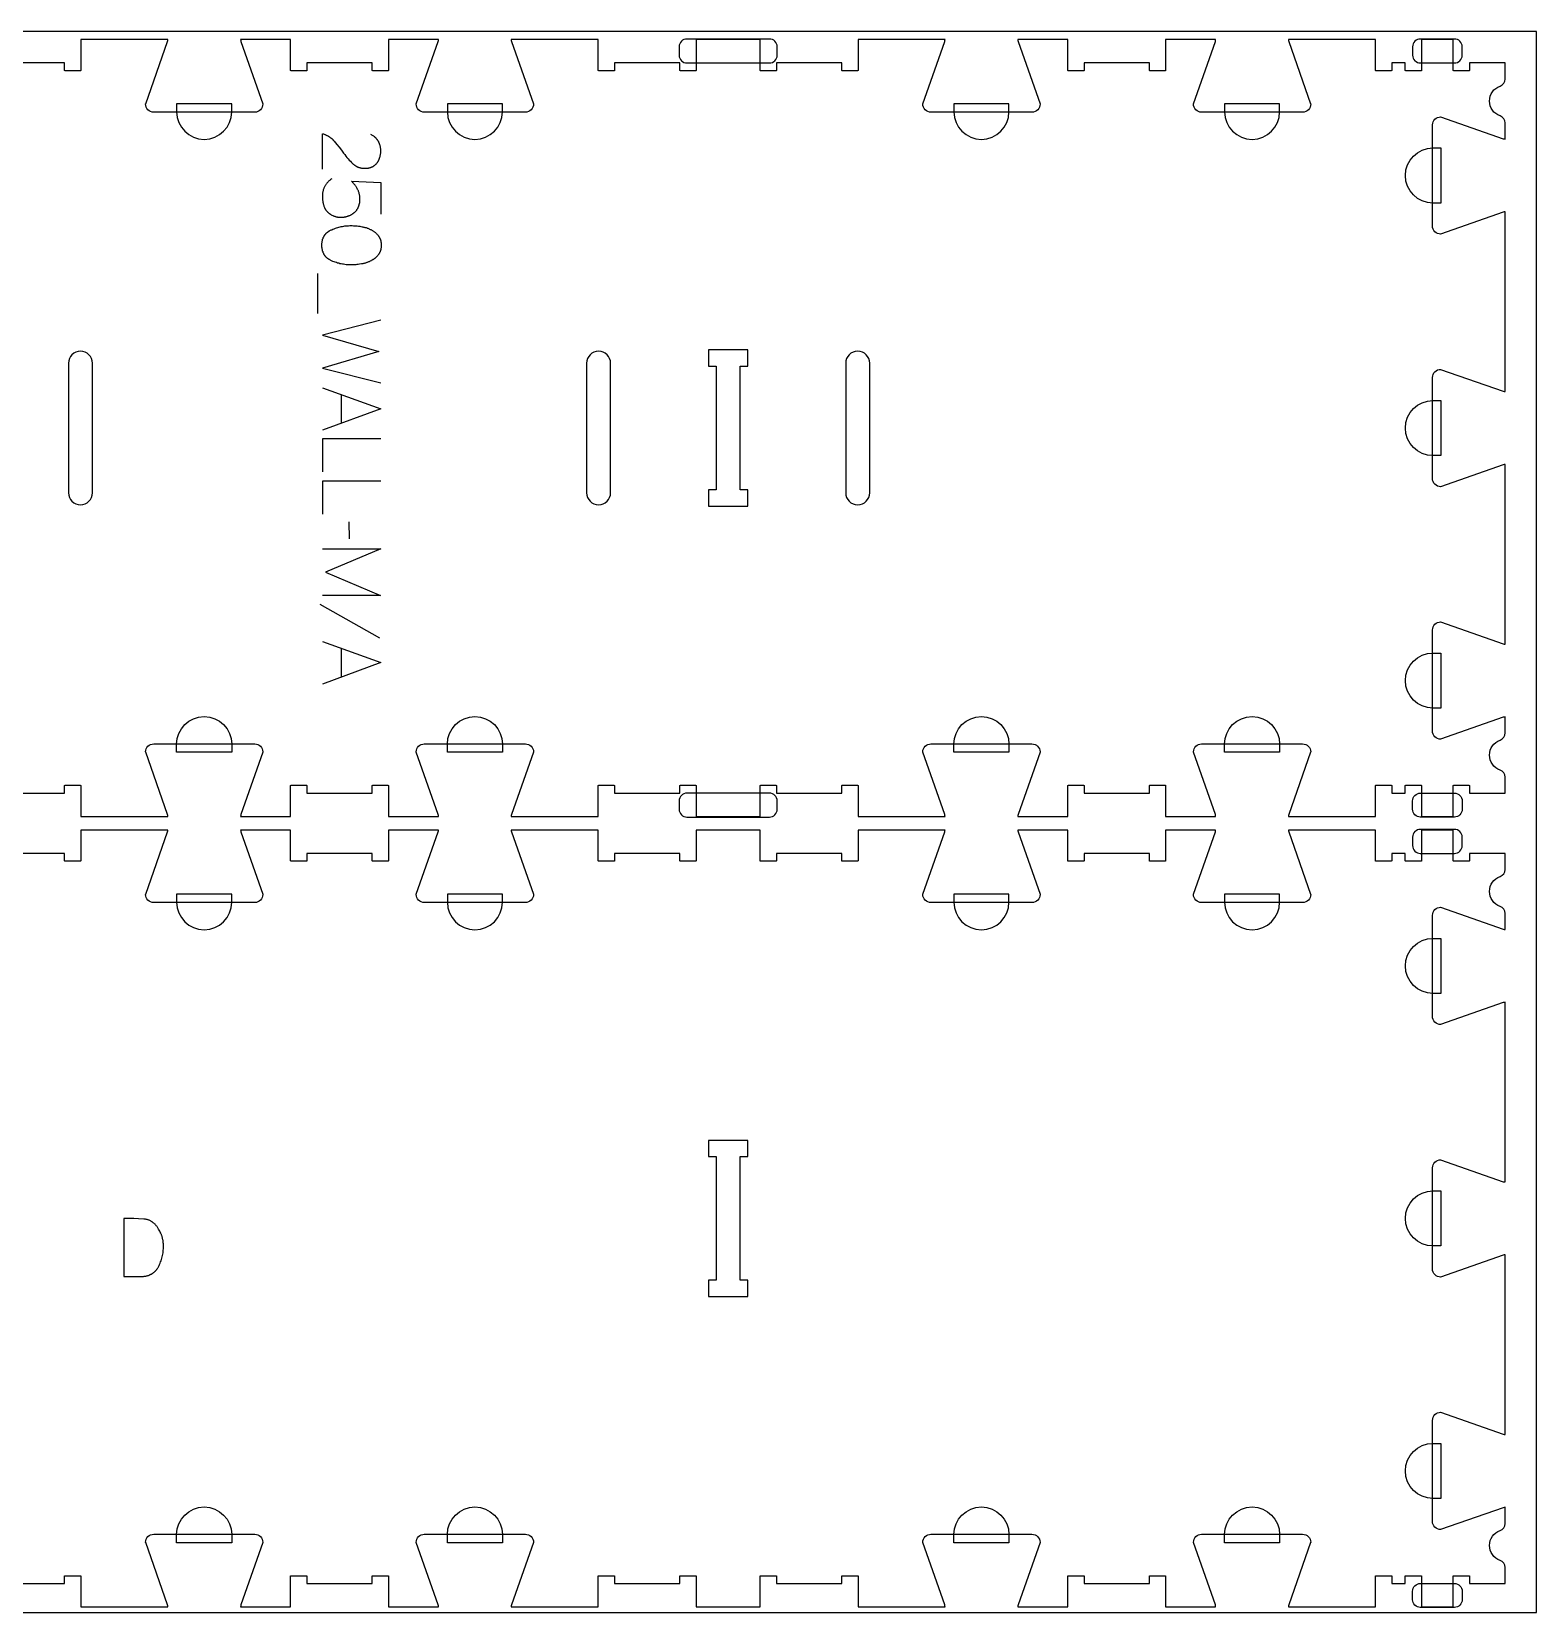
# Model space of a CAD drawing. Header units: millimetres. Extents: x -1220 to 1220, y -1270 to 3560.
# Drawn here: x 58 to 1220, y 50 to 1270 of the extents above; entities that cross this region are included whole.
import ezdxf

# ---------------------------------------------------------------- set-up
doc = ezdxf.new("R2010")
doc.units = ezdxf.units.MM
for name, color, linetype, true_color in [('0_SHEET_SPRUCEPLY_2440X122', 1, 'Continuous', 0xff0000), ('1_ANYTOOL_1MMDEEP_LABELS_S', 2, 'Continuous', 0xffff00), ('3_ANYTOOL_CUTTHROUGH_INSID', 4, 'Continuous', 0x00ffff), ('4_ANYTOOL_CUTTHROUGH_OUTSI', 5, 'Continuous', 0x0000ff), ('5_ANYTOOL_HALF_MILL_9MM_IN', 3, 'Continuous', 0x00ff00)]:
    doc.layers.add(name, color=color, linetype=linetype, true_color=true_color)

msp = doc.modelspace()

# ---------------------------------------------------------------- linework, layer by layer
at = {"layer": '0_SHEET_SPRUCEPLY_2440X122'}
msp.add_lwpolyline([(-1220, 1270), (-1220, 50), (1220, 50), (1220, 1270)], close=True, dxfattribs=at)
at = {"layer": '1_ANYTOOL_1MMDEEP_LABELS_S'}
for points in [[(282.9, 1163.8), (283, 1191.2), (283.6, 1191), (284.3, 1190.8), (284.6, 1190.6), (285, 1190.5), (285.3, 1190.4), (285.6, 1190.2), (285.9, 1190.1), (286.2, 1189.9), (286.5, 1189.8), (286.9, 1189.6), (287.2, 1189.4), (287.4, 1189.3), (287.7, 1189.1), (288, 1188.9), (288.3, 1188.7), (288.6, 1188.5), (288.9, 1188.3), (289.1, 1188.1), (289.4, 1187.9), (289.7, 1187.7), (290, 1187.4), (290.2, 1187.2), (290.5, 1187), (290.7, 1186.7), (291, 1186.5), (291.2, 1186.2), (291.5, 1186), (291.7, 1185.7), (291.9, 1185.5), (294, 1183), (295.8, 1180.7), (297.5, 1178.5), (299.2, 1176.2), (300.1, 1175.1), (300.9, 1173.9), (301.8, 1172.9), (302.7, 1171.8), (303.6, 1170.8), (304.5, 1169.9), (305.4, 1168.9), (306.3, 1168), (306.5, 1167.8), (306.8, 1167.6), (307, 1167.4), (307.3, 1167.2), (307.5, 1167), (307.8, 1166.8), (308, 1166.7), (308.3, 1166.5), (308.5, 1166.3), (308.8, 1166.2), (309.1, 1166), (309.3, 1165.9), (309.6, 1165.7), (309.9, 1165.6), (310.2, 1165.5), (310.5, 1165.4), (310.8, 1165.3), (311, 1165.2), (311.3, 1165.1), (311.6, 1165), (311.9, 1164.9), (312.2, 1164.8), (312.6, 1164.8), (312.9, 1164.7), (313.2, 1164.7), (313.5, 1164.6), (313.8, 1164.6), (314.2, 1164.5), (314.5, 1164.5), (314.8, 1164.5), (315.2, 1164.5), (315.5, 1164.5), (315.9, 1164.5), (316.2, 1164.5), (316.6, 1164.5), (317, 1164.6), (317.3, 1164.6), (317.7, 1164.6), (318, 1164.7), (318.3, 1164.7), (318.7, 1164.8), (319, 1164.9), (319.3, 1164.9), (319.6, 1165), (319.9, 1165.1), (320.2, 1165.2), (320.5, 1165.3), (320.8, 1165.4), (321.1, 1165.6), (321.4, 1165.7), (321.7, 1165.8), (321.9, 1166), (322.2, 1166.1), (322.4, 1166.3), (322.7, 1166.5), (322.9, 1166.6), (323.2, 1166.8), (323.4, 1167), (323.6, 1167.2), (323.9, 1167.4), (324.1, 1167.6), (324.3, 1167.8), (324.5, 1168.1), (324.7, 1168.3), (324.9, 1168.5), (325.1, 1168.8), (325.3, 1169), (325.4, 1169.3), (325.6, 1169.5), (325.8, 1169.8), (325.9, 1170), (326.1, 1170.3), (326.2, 1170.6), (326.3, 1170.9), (326.5, 1171.1), (326.6, 1171.4), (326.7, 1171.7), (326.8, 1172), (326.9, 1172.3), (327, 1172.6), (327.1, 1172.9), (327.2, 1173.2), (327.3, 1173.5), (327.4, 1173.8), (327.5, 1174.1), (327.5, 1174.4), (327.6, 1174.8), (327.6, 1175.1), (327.7, 1175.4), (327.7, 1175.8), (327.8, 1176.1), (327.8, 1176.5), (327.8, 1176.8), (327.8, 1177.1), (327.8, 1177.9), (327.8, 1178.4), (327.8, 1179), (327.8, 1179.5), (327.7, 1180), (327.7, 1180.5), (327.6, 1181), (327.5, 1181.5), (327.4, 1182), (327.2, 1182.5), (327.2, 1182.7), (327.1, 1182.9), (327, 1183.1), (326.9, 1183.4), (326.8, 1183.6), (326.8, 1183.8), (326.7, 1184), (326.6, 1184.2), (326.5, 1184.5), (326.4, 1184.7), (326.3, 1184.9), (326.2, 1185.1), (326, 1185.3), (325.9, 1185.5), (325.8, 1185.7), (325.7, 1185.9), (325.5, 1186.1), (325.4, 1186.3), (325.3, 1186.4), (325.1, 1186.6), (325, 1186.8), (324.8, 1187), (324.7, 1187.2), (324.5, 1187.3), (324.4, 1187.5), (324.2, 1187.7), (324.1, 1187.9), (323.9, 1188), (323.7, 1188.2), (323.5, 1188.4), (323.4, 1188.5), (323.2, 1188.7), (322.8, 1189), (322.4, 1189.3), (322, 1189.6), (321.6, 1189.8), (321.1, 1190.1), (320.7, 1190.3), (320.2, 1190.6)], [(290, 1156.4), (289.5, 1156.1), (289.1, 1155.8), (288.7, 1155.4), (288.3, 1155.1), (287.9, 1154.8), (287.5, 1154.4), (287.2, 1154.1), (286.9, 1153.7), (286.5, 1153.3), (286.2, 1153), (285.9, 1152.6), (285.6, 1152.2), (285.4, 1151.8), (285.1, 1151.4), (284.9, 1151), (284.6, 1150.6), (284.4, 1150.1), (284.2, 1149.7), (284, 1149.3), (283.8, 1148.8), (283.7, 1148.4), (283.5, 1147.9), (283.4, 1147.5), (283.3, 1147), (283.2, 1146.5), (283.1, 1146), (283, 1145.5), (282.9, 1145), (282.9, 1144.5), (282.9, 1144), (282.8, 1143.5), (282.8, 1143), (282.8, 1142.3), (282.9, 1141.7), (282.9, 1141.1), (282.9, 1140.5), (283, 1139.9), (283.1, 1139.4), (283.1, 1138.8), (283.2, 1138.3), (283.3, 1137.7), (283.4, 1137.2), (283.6, 1136.7), (283.7, 1136.2), (283.9, 1135.7), (284, 1135.2), (284.2, 1134.7), (284.4, 1134.2), (284.5, 1134), (284.6, 1133.7), (284.7, 1133.5), (284.8, 1133.3), (285, 1133.1), (285.1, 1132.8), (285.2, 1132.6), (285.4, 1132.4), (285.5, 1132.2), (285.7, 1132), (285.9, 1131.8), (286, 1131.6), (286.2, 1131.4), (286.4, 1131.2), (286.6, 1131), (286.8, 1130.8), (287, 1130.6), (287.2, 1130.4), (287.4, 1130.2), (287.6, 1130.1), (287.9, 1129.9), (288.1, 1129.7), (288.4, 1129.5), (288.6, 1129.4), (288.9, 1129.2), (289.1, 1129), (289.4, 1128.9), (289.7, 1128.7), (290.2, 1128.4), (290.8, 1128.1), (291.2, 1127.9), (291.5, 1127.8), (291.9, 1127.6), (292.3, 1127.5), (292.6, 1127.4), (293, 1127.2), (293.4, 1127.1), (293.7, 1127), (294.1, 1127), (294.5, 1126.9), (294.8, 1126.8), (295.2, 1126.8), (295.5, 1126.7), (295.9, 1126.7), (296.2, 1126.7), (296.6, 1126.7), (297, 1126.7), (297.4, 1126.7), (297.8, 1126.7), (298.2, 1126.8), (298.6, 1126.8), (298.9, 1126.8), (299.3, 1126.9), (299.7, 1126.9), (300, 1127), (300.4, 1127), (300.8, 1127.1), (301.1, 1127.2), (301.5, 1127.3), (301.8, 1127.4), (302.2, 1127.5), (302.5, 1127.6), (302.8, 1127.7), (303.2, 1127.8), (303.5, 1128), (303.8, 1128.1), (304.1, 1128.2), (304.5, 1128.4), (304.8, 1128.6), (305.1, 1128.7), (305.4, 1128.9), (305.7, 1129.1), (306, 1129.3), (306.3, 1129.5), (306.6, 1129.7), (306.8, 1129.9), (307.1, 1130.1), (307.4, 1130.3), (307.7, 1130.5), (307.9, 1130.8), (308.2, 1131), (308.4, 1131.2), (308.7, 1131.5), (308.9, 1131.8), (309.1, 1132), (309.3, 1132.3), (309.5, 1132.6), (309.7, 1132.9), (309.9, 1133.1), (310.1, 1133.4), (310.2, 1133.7), (310.4, 1134.1), (310.5, 1134.4), (310.7, 1134.7), (310.8, 1135), (310.9, 1135.4), (311, 1135.7), (311.2, 1136), (311.2, 1136.4), (311.3, 1136.8), (311.4, 1137.1), (311.5, 1137.5), (311.6, 1137.9), (311.6, 1138.3), (311.7, 1138.7), (311.7, 1139.1), (311.7, 1139.5), (311.7, 1139.9), (311.8, 1140.3), (311.8, 1140.7), (311.8, 1141.2), (311.7, 1141.8), (311.7, 1142.3), (311.7, 1142.8), (311.6, 1143.3), (311.5, 1143.8), (311.4, 1144.2), (311.3, 1144.7), (311.2, 1145.2), (311.1, 1145.6), (310.9, 1146.1), (310.8, 1146.5), (310.6, 1147), (310.4, 1147.4), (310.2, 1147.8), (310, 1148.2), (309.6, 1149), (309.4, 1149.5), (309.1, 1149.9), (308.8, 1150.3), (308.6, 1150.7), (308.3, 1151.1), (308, 1151.5), (307.7, 1151.9), (307.4, 1152.3), (307.1, 1152.6), (306.7, 1153), (306.4, 1153.4), (306, 1153.8), (305.3, 1154.6), (327.8, 1153.5), (327.8, 1129.2)], [(279, 1083.4), (279, 1052.4)], [(327.8, 1047.2), (282.8, 1035.7), (326.5, 1023), (282.8, 1010.3), (327.8, 999)], [(282.8, 995.2), (327.8, 978.8), (282.8, 962.3)], [(297.2, 990), (297.2, 967.6)], [(327.8, 955.8), (282.8, 955.8), (282.8, 930.2)], [(327.8, 923.1), (282.8, 923.1), (282.8, 897.5)], [(303.7, 878.5), (303.5, 891.7)], [(282.8, 870.8), (327.8, 870.8), (285.3, 852.8), (327.6, 834.8), (282.8, 834.8)], [(327.1, 802), (281, 827.8)], [(282.8, 799.4), (327.8, 783.1), (282.8, 766.5)], [(297.2, 794.2), (297.2, 771.8)]]:
    msp.add_lwpolyline(points, dxfattribs=at)
for points in [[(328.2, 1105.2), (328.2, 1104.6), (328.2, 1104.1), (328.2, 1103.8), (328.1, 1103.5), (328.1, 1103.3), (328.1, 1103), (328, 1102.7), (328, 1102.5), (327.9, 1102.2), (327.9, 1102), (327.8, 1101.8), (327.8, 1101.5), (327.7, 1101.3), (327.6, 1101), (327.6, 1100.8), (327.5, 1100.6), (327.4, 1100.4), (327.3, 1100.1), (327.2, 1099.9), (327.1, 1099.7), (327, 1099.5), (326.9, 1099.3), (326.8, 1099.1), (326.7, 1098.9), (326.6, 1098.7), (326.5, 1098.5), (326.3, 1098.3), (326.2, 1098.1), (326.1, 1097.9), (325.9, 1097.7), (325.6, 1097.3), (325.3, 1097), (325, 1096.6), (324.7, 1096.3), (324.4, 1096), (324, 1095.7), (323.7, 1095.3), (323.3, 1095), (323, 1094.8), (322.6, 1094.5), (322.2, 1094.2), (321.8, 1094), (321.4, 1093.7), (321, 1093.5), (320.6, 1093.2), (320.1, 1093), (319.2, 1092.6), (318.8, 1092.4), (318.3, 1092.2), (317.9, 1092), (317.4, 1091.9), (317, 1091.7), (316.5, 1091.5), (316, 1091.4), (315.5, 1091.3), (315, 1091.1), (314.6, 1091), (314.1, 1090.9), (313.6, 1090.8), (313, 1090.7), (311.5, 1090.5), (310.5, 1090.3), (309.5, 1090.2), (308.5, 1090.1), (307.6, 1090), (306.6, 1090), (305.7, 1089.9), (304.8, 1089.9), (303.8, 1089.9), (302.9, 1090), (302, 1090), (301.1, 1090.1), (300.1, 1090.2), (299.2, 1090.4), (298.3, 1090.5), (297.3, 1090.7), (296.4, 1090.9), (295.5, 1091.2), (294.6, 1091.4), (293.6, 1091.7), (292.7, 1092), (291.8, 1092.4), (290.8, 1092.7), (289.9, 1093.1), (289.4, 1093.3), (289, 1093.6), (288.6, 1093.8), (288.4, 1093.9), (288.2, 1094), (288, 1094.1), (287.8, 1094.3), (287.6, 1094.4), (287.4, 1094.5), (287.2, 1094.7), (287, 1094.8), (286.8, 1094.9), (286.6, 1095.1), (286.5, 1095.2), (286.3, 1095.4), (286.1, 1095.5), (286, 1095.7), (285.8, 1095.8), (285.7, 1096), (285.5, 1096.1), (285.4, 1096.3), (285.2, 1096.5), (285.1, 1096.6), (284.9, 1096.8), (284.8, 1097), (284.7, 1097.2), (284.6, 1097.3), (284.4, 1097.5), (284.3, 1097.7), (284.2, 1097.9), (284.1, 1098.1), (284, 1098.3), (283.9, 1098.5), (283.8, 1098.7), (283.7, 1098.9), (283.6, 1099.1), (283.5, 1099.3), (283.4, 1099.5), (283.3, 1099.7), (283.3, 1100), (283.2, 1100.2), (283.1, 1100.4), (283, 1100.6), (283, 1100.8), (282.9, 1101.1), (282.8, 1101.6), (282.7, 1102), (282.6, 1102.5), (282.6, 1103), (282.5, 1103.5), (282.5, 1104.1), (282.5, 1104.6), (282.5, 1105.2), (282.5, 1105.7), (282.5, 1106.2), (282.5, 1106.8), (282.6, 1107.3), (282.6, 1107.8), (282.7, 1108.3), (282.8, 1108.7), (282.9, 1109), (282.9, 1109.2), (283, 1109.4), (283, 1109.7), (283.1, 1109.9), (283.2, 1110.1), (283.3, 1110.3), (283.3, 1110.5), (283.4, 1110.8), (283.5, 1111), (283.6, 1111.2), (283.7, 1111.4), (283.8, 1111.6), (283.9, 1111.8), (284, 1112), (284.1, 1112.2), (284.2, 1112.4), (284.3, 1112.6), (284.5, 1112.7), (284.6, 1112.9), (284.7, 1113.1), (284.8, 1113.3), (285, 1113.5), (285.1, 1113.6), (285.2, 1113.8), (285.4, 1114), (285.5, 1114.1), (285.7, 1114.3), (285.8, 1114.4), (286, 1114.6), (286.2, 1114.7), (286.3, 1114.9), (286.5, 1115), (286.7, 1115.2), (286.9, 1115.3), (287, 1115.5), (287.2, 1115.6), (287.4, 1115.7), (287.6, 1115.9), (287.8, 1116), (288, 1116.1), (288.2, 1116.2), (288.4, 1116.4), (288.6, 1116.5), (289.1, 1116.7), (289.5, 1116.9), (290, 1117.1), (290.9, 1117.5), (291.9, 1117.9), (292.8, 1118.2), (293.7, 1118.5), (294.7, 1118.8), (295.6, 1119), (296.5, 1119.3), (297.4, 1119.5), (298.4, 1119.7), (299.3, 1119.8), (300.2, 1120), (301.1, 1120.1), (302.1, 1120.2), (303, 1120.2), (303.9, 1120.3), (304.8, 1120.3), (305.7, 1120.3), (306.7, 1120.2), (307.6, 1120.2), (308.6, 1120.1), (309.6, 1120), (310.6, 1119.9), (311.6, 1119.8), (312.6, 1119.6), (313.6, 1119.4), (314.1, 1119.3), (314.6, 1119.2), (315.1, 1119.1), (315.6, 1118.9), (316.1, 1118.8), (316.6, 1118.7), (317, 1118.5), (317.5, 1118.3), (318, 1118.2), (318.4, 1118), (318.9, 1117.8), (319.3, 1117.6), (319.8, 1117.4), (320.2, 1117.2), (320.6, 1117), (321, 1116.7), (321.4, 1116.5), (321.8, 1116.2), (322.2, 1116), (322.6, 1115.7), (323, 1115.4), (323.4, 1115.2), (323.7, 1114.9), (324, 1114.6), (324.4, 1114.2), (324.7, 1113.9), (325, 1113.6), (325.3, 1113.3), (325.6, 1112.9), (325.9, 1112.6), (326.1, 1112.4), (326.2, 1112.2), (326.3, 1112), (326.5, 1111.8), (326.6, 1111.6), (326.7, 1111.4), (326.8, 1111.2), (326.9, 1111), (327, 1110.8), (327.1, 1110.6), (327.2, 1110.3), (327.3, 1110.1), (327.4, 1109.9), (327.5, 1109.7), (327.6, 1109.5), (327.6, 1109.2), (327.7, 1109), (327.8, 1108.8), (327.8, 1108.5), (327.9, 1108.3), (327.9, 1108), (328, 1107.8), (328, 1107.5), (328.1, 1107.3), (328.1, 1107), (328.1, 1106.8), (328.2, 1106.5), (328.2, 1106.2), (328.2, 1105.7)], [(129.6, 354.1), (129.6, 309.1), (142.3, 309.2), (143, 309.2), (143.6, 309.2), (144.2, 309.3), (144.7, 309.3), (145.3, 309.4), (145.9, 309.5), (146.4, 309.6), (146.9, 309.7), (147.5, 309.8), (148, 310), (148.5, 310.1), (149, 310.3), (149.4, 310.5), (149.7, 310.6), (149.9, 310.7), (150.1, 310.8), (150.4, 310.9), (150.6, 311), (150.8, 311.1), (151, 311.3), (151.2, 311.4), (151.4, 311.5), (151.6, 311.6), (151.8, 311.8), (152, 311.9), (152.2, 312.1), (152.4, 312.2), (152.6, 312.3), (152.8, 312.5), (153, 312.7), (153.2, 312.8), (153.4, 313), (153.5, 313.1), (153.7, 313.3), (153.9, 313.5), (154.1, 313.7), (154.2, 313.8), (154.4, 314), (154.5, 314.2), (154.7, 314.4), (154.9, 314.6), (155, 314.8), (155.2, 315), (155.3, 315.2), (155.4, 315.4), (155.7, 315.8), (156, 316.3), (156.2, 316.7), (156.7, 317.7), (157.1, 318.6), (157.6, 319.5), (157.9, 320.5), (158.3, 321.4), (158.6, 322.4), (158.9, 323.4), (159.2, 324.4), (159.4, 325.4), (159.6, 326.4), (159.8, 327.4), (159.9, 328.4), (160, 329.5), (160.1, 330.5), (160.1, 331.5), (160.2, 332.6), (160.1, 333.5), (160.1, 334.4), (160, 335.3), (159.9, 336.1), (159.8, 337), (159.7, 337.4), (159.6, 337.8), (159.5, 338.3), (159.4, 338.7), (159.3, 339.1), (159.2, 339.5), (159.1, 339.9), (159, 340.3), (158.8, 340.7), (158.7, 341.1), (158.5, 341.6), (158.4, 342), (158.2, 342.4), (158.1, 342.8), (157.7, 343.5), (157.3, 344.3), (156.9, 345.1), (156.4, 345.8), (156.1, 346.3), (155.8, 346.7), (155.5, 347.2), (155.2, 347.6), (154.9, 348), (154.6, 348.4), (154.3, 348.8), (153.9, 349.1), (153.6, 349.5), (153.3, 349.8), (152.9, 350.1), (152.6, 350.4), (152.2, 350.7), (151.9, 351), (151.5, 351.3), (151.1, 351.5), (150.8, 351.8), (150.4, 352), (150, 352.2), (149.6, 352.4), (149.2, 352.6), (148.8, 352.7), (148.4, 352.9), (148, 353), (147.6, 353.1), (147.2, 353.3), (146.7, 353.3), (146.3, 353.4), (145.9, 353.5), (145.4, 353.6), (145, 353.6), (140.9, 353.8), (137.2, 353.9), (133.4, 354)]]:
    msp.add_lwpolyline(points, close=True, dxfattribs=at)
at = {"layer": '3_ANYTOOL_CUTTHROUGH_INSID'}
for points in [[(86.8, 1014.1), (86.8, 914.1, 1), (105.3, 914.1), (105.3, 1014.1, 1)], [(505.3, 1014.1, 1), (486.8, 1014.1), (486.8, 914.1, 1), (505.3, 914.1)], [(686.8, 1014.1), (686.8, 914.1, 1), (705.3, 914.1), (705.3, 1014.1, 1)]]:
    msp.add_lwpolyline(points, format="xyb", close=True, dxfattribs=at)
for points in [[(581.1, 903.8), (611.3, 903.8), (611.3, 916.3), (605.3, 916.3), (605.3, 1011.8), (611.3, 1011.8), (611.3, 1024.3), (580.8, 1024.3), (580.8, 1011.8), (586.8, 1011.8), (586.8, 916.3), (580.8, 916.3), (580.8, 903.8)], [(611.1, 414.3), (580.8, 414.3), (580.8, 401.8), (586.8, 401.8), (586.8, 306.3), (580.8, 306.3), (580.8, 293.8), (611.3, 293.8), (611.3, 306.3), (605.3, 306.3), (605.3, 401.8), (611.3, 401.8), (611.3, 414.3)]]:
    msp.add_lwpolyline(points, close=True, dxfattribs=at)
at = {"layer": '4_ANYTOOL_CUTTHROUGH_OUTSI'}
for points in [[(33.3, 682.3), (83.8, 682.3), (83.8, 688.1), (83.8, 688.1, -0.414214), (84.1, 688.3), (96.1, 688.3, -0.414214), (96.3, 688.1), (96.3, 664.3), (146.1, 664.3), (163.5, 664.3), (163.5, 664.3, 0.061485), (163.3, 665.7), (146.4, 714, -0.084368), (146.3, 714.1, -0.414214), (152.6, 720.3), (230.6, 720.3, -0.414214), (236.8, 714.1, -0.084368), (236.8, 714), (219.9, 665.7, 0.061485), (219.7, 664.3), (258.3, 664.3), (258.3, 688.1), (258.3, 688.1, -0.414214), (258.6, 688.3), (270.6, 688.3, -0.414214), (270.8, 688.1), (270.8, 682.3), (321.3, 682.3), (321.3, 688.1), (321.3, 688.1, -0.414214), (321.6, 688.3), (333.6, 688.3, -0.414214), (333.8, 688.1), (333.8, 664.3), (372.4, 664.3), (372.4, 664.3, 0.061485), (372.2, 665.7), (355.3, 714, -0.084368), (355.3, 714.1, -0.414214), (361.5, 720.3), (439.5, 720.3, -0.414214), (445.8, 714.1, -0.084368), (445.7, 714), (428.8, 665.7, 0.061485), (428.6, 664.3), (495.8, 664.3), (495.8, 688.1), (495.8, 688.1, -0.414214), (496.1, 688.3), (508.1, 688.3, -0.414214), (508.3, 688.1), (508.3, 682.3), (558.8, 682.3), (558.8, 688.1), (558.8, 688.1, -0.414214), (559.1, 688.3), (571.1, 688.3, -0.414214), (571.3, 688.1), (571.3, 664.3), (620.8, 664.3), (620.8, 688.1), (620.8, 688.1, -0.414214), (621.1, 688.3), (633.1, 688.3, -0.414214), (633.3, 688.1), (633.3, 682.3), (683.8, 682.3), (683.8, 688.1), (683.8, 688.1, -0.414214), (684.1, 688.3), (696.1, 688.3, -0.414214), (696.3, 688.1), (696.3, 664.3), (746.1, 664.3), (763.5, 664.3), (763.5, 664.3, 0.061485), (763.3, 665.7), (746.4, 714, -0.084368), (746.3, 714.1, -0.414214), (752.6, 720.3), (830.6, 720.3, -0.414214), (836.8, 714.1, -0.084368), (836.8, 714), (819.9, 665.7, 0.061485), (819.7, 664.3), (858.3, 664.3), (858.3, 688.1), (858.3, 688.1, -0.414214), (858.6, 688.3), (870.6, 688.3, -0.414214), (870.8, 688.1), (870.8, 682.3), (921.3, 682.3), (921.3, 688.1), (921.3, 688.1, -0.414214), (921.6, 688.3), (933.6, 688.3, -0.414214), (933.8, 688.1), (933.8, 664.3), (972.4, 664.3), (972.4, 664.3, 0.061485), (972.2, 665.7), (955.3, 714, -0.084368), (955.3, 714.1, -0.414214), (961.5, 720.3), (1039.5, 720.3, -0.414214), (1045.8, 714.1, -0.084368), (1045.7, 714), (1028.8, 665.7, 0.061485), (1028.6, 664.3), (1095.8, 664.3), (1095.8, 688.1), (1095.8, 688.1, -0.414214), (1096.1, 688.3), (1108.1, 688.3, -0.414214), (1108.3, 688.1), (1108.3, 682.3), (1118.8, 682.3), (1118.8, 688.1), (1118.8, 688.1, -0.414214), (1119.1, 688.3), (1131.1, 688.3, -0.414214), (1131.3, 688.1), (1131.3, 664.3), (1155.8, 664.3), (1155.8, 688.1), (1155.8, 688.1, -0.414214), (1156.1, 688.3), (1168.1, 688.3, -0.414214), (1168.3, 688.1), (1168.3, 682.3), (1195.8, 682.3), (1195.8, 694.7), (1195.8, 694.7, 0.317837), (1192, 700.1, -0.707107), (1192, 723.2, 0.317837), (1195.8, 728.7), (1195.8, 741.1, 0.061485), (1194.4, 740.8), (1146.1, 723.9, -0.084368), (1146.1, 723.9, -0.414214), (1139.8, 730.2), (1139.8, 808.2, -0.414214), (1146.1, 814.4, -0.084368), (1146.1, 814.4), (1194.4, 797.5, 0.061485), (1195.8, 797.3), (1195.8, 936, 0.061485), (1194.4, 935.7), (1146.1, 918.8, -0.084368), (1146.1, 918.8, -0.414214), (1139.8, 925.1), (1139.8, 1003.1, -0.414214), (1146.1, 1009.3, -0.084368), (1146.1, 1009.3), (1194.4, 992.4, 0.061485), (1195.8, 992.2), (1195.8, 1130.9, 0.061485), (1194.4, 1130.6), (1146.1, 1113.7, -0.084368), (1146.1, 1113.7, -0.414214), (1139.8, 1120), (1139.8, 1198, -0.414214), (1146.1, 1204.2, -0.084368), (1146.1, 1204.2), (1194.4, 1187.3, 0.061485), (1195.8, 1187.1), (1195.8, 1199.5, 0.317837), (1192, 1204.9, -0.707107), (1192, 1228, 0.317837), (1195.8, 1233.4), (1195.8, 1245.8), (1168.3, 1245.8), (1168.3, 1240.1), (1168.3, 1240.1, -0.414214), (1168.1, 1239.8), (1156.1, 1239.8, -0.414214), (1155.8, 1240.1), (1155.8, 1263.8), (1131.3, 1263.8), (1131.3, 1240.1), (1131.3, 1240.1, -0.414214), (1131.1, 1239.8), (1119.1, 1239.8, -0.414214), (1118.8, 1240.1), (1118.8, 1245.8), (1108.3, 1245.8), (1108.3, 1240.1), (1108.3, 1240.1, -0.414214), (1108.1, 1239.8), (1096.1, 1239.8, -0.414214), (1095.8, 1240.1), (1095.8, 1263.8), (1028.6, 1263.8), (1028.6, 1263.8, 0.061485), (1028.8, 1262.4), (1045.7, 1214.2, -0.084368), (1045.8, 1214.1, -0.414214), (1039.5, 1207.8), (961.5, 1207.8, -0.414214), (955.3, 1214.1, -0.084368), (955.3, 1214.2), (972.2, 1262.4, 0.061485), (972.4, 1263.8), (933.8, 1263.8), (933.8, 1240.1), (933.8, 1240.1, -0.414214), (933.6, 1239.8), (921.6, 1239.8, -0.414214), (921.3, 1240.1), (921.3, 1245.8), (870.8, 1245.8), (870.8, 1240.1), (870.8, 1240.1, -0.414214), (870.6, 1239.8), (858.6, 1239.8, -0.414214), (858.3, 1240.1), (858.3, 1263.8), (819.7, 1263.8), (819.7, 1263.8, 0.061485), (819.9, 1262.4), (836.8, 1214.2, -0.084368), (836.8, 1214.1, -0.414214), (830.6, 1207.8), (752.6, 1207.8, -0.414214), (746.3, 1214.1, -0.084368), (746.4, 1214.2), (763.3, 1262.4, 0.061485), (763.5, 1263.8), (696.3, 1263.8), (696.3, 1240.1), (696.3, 1240.1, -0.414214), (696.1, 1239.8), (684.1, 1239.8, -0.414214), (683.8, 1240.1), (683.8, 1245.8), (633.3, 1245.8), (633.3, 1240.1), (633.3, 1240.1, -0.414214), (633.1, 1239.8), (621.1, 1239.8, -0.414214), (620.8, 1240.1), (620.8, 1263.8), (571.3, 1263.8), (571.3, 1240.1), (571.3, 1240.1, -0.414214), (571.1, 1239.8), (559.1, 1239.8, -0.414214), (558.8, 1240.1), (558.8, 1245.8), (508.3, 1245.8), (508.3, 1240.1), (508.3, 1240.1, -0.414214), (508.1, 1239.8), (496.1, 1239.8, -0.414214), (495.8, 1240.1), (495.8, 1263.8), (428.6, 1263.8), (428.6, 1263.8, 0.061485), (428.8, 1262.4), (445.7, 1214.2, -0.084368), (445.8, 1214.1, -0.414214), (439.5, 1207.8), (361.5, 1207.8, -0.414214), (355.3, 1214.1, -0.084368), (355.3, 1214.2), (372.2, 1262.4, 0.061485), (372.4, 1263.8), (333.8, 1263.8), (333.8, 1240.1), (333.8, 1240.1, -0.414214), (333.6, 1239.8), (321.6, 1239.8, -0.414214), (321.3, 1240.1), (321.3, 1245.8), (270.8, 1245.8), (270.8, 1240.1), (270.8, 1240.1, -0.414214), (270.6, 1239.8), (258.6, 1239.8, -0.414214), (258.3, 1240.1), (258.3, 1263.8), (219.7, 1263.8), (219.7, 1263.8, 0.061485), (219.9, 1262.4), (236.8, 1214.2, -0.084368), (236.8, 1214.1, -0.414214), (230.6, 1207.8), (152.6, 1207.8, -0.414214), (146.3, 1214.1, -0.084368), (146.4, 1214.2), (163.3, 1262.4, 0.061485), (163.5, 1263.8), (96.3, 1263.8), (96.3, 1240.1), (96.3, 1240.1, -0.414214), (96.1, 1239.8), (84.1, 1239.8, -0.414214), (83.8, 1240.1), (83.8, 1245.8), (33.3, 1245.8)], [(33.3, 72.3), (83.8, 72.3), (83.8, 78.1), (83.8, 78.1, -0.414214), (84.1, 78.3), (96.1, 78.3, -0.414214), (96.3, 78.1), (96.3, 54.3), (146.1, 54.3), (146.1, 54.3), (163.5, 54.3, 0.061485), (163.3, 55.7), (146.4, 104, -0.084368), (146.3, 104.1, -0.414214), (152.6, 110.3), (230.6, 110.3, -0.414214), (236.8, 104.1, -0.084368), (236.8, 104), (219.9, 55.7, 0.061485), (219.7, 54.3), (258.3, 54.3), (258.3, 78.1), (258.3, 78.1, -0.414214), (258.6, 78.3), (270.6, 78.3, -0.414214), (270.8, 78.1), (270.8, 72.3), (321.3, 72.3), (321.3, 78.1), (321.3, 78.1, -0.414214), (321.6, 78.3), (333.6, 78.3, -0.414214), (333.8, 78.1), (333.8, 54.3), (372.4, 54.3), (372.4, 54.3, 0.061485), (372.2, 55.7), (355.3, 104, -0.084368), (355.3, 104.1, -0.414214), (361.5, 110.3), (439.5, 110.3, -0.414214), (445.8, 104.1, -0.084368), (445.7, 104), (428.8, 55.7, 0.061485), (428.6, 54.3), (495.8, 54.3), (495.8, 78.1), (495.8, 78.1, -0.414214), (496.1, 78.3), (508.1, 78.3, -0.414214), (508.3, 78.1), (508.3, 72.3), (558.8, 72.3), (558.8, 78.1), (558.8, 78.1, -0.414214), (559.1, 78.3), (571.1, 78.3, -0.414214), (571.3, 78.1), (571.3, 54.3), (620.8, 54.3), (620.8, 78.1), (620.8, 78.1, -0.414214), (621.1, 78.3), (633.1, 78.3, -0.414214), (633.3, 78.1), (633.3, 72.3), (683.8, 72.3), (683.8, 78.1), (683.8, 78.1, -0.414214), (684.1, 78.3), (696.1, 78.3, -0.414214), (696.3, 78.1), (696.3, 54.3), (746.1, 54.3), (763.5, 54.3), (763.5, 54.3, 0.061485), (763.3, 55.7), (746.4, 104, -0.084368), (746.3, 104.1, -0.414214), (752.6, 110.3), (830.6, 110.3, -0.414214), (836.8, 104.1, -0.084368), (836.8, 104), (819.9, 55.7, 0.061485), (819.7, 54.3), (858.3, 54.3), (858.3, 78.1), (858.3, 78.1, -0.414214), (858.6, 78.3), (870.6, 78.3, -0.414214), (870.8, 78.1), (870.8, 72.3), (921.3, 72.3), (921.3, 78.1), (921.3, 78.1, -0.414214), (921.6, 78.3), (933.6, 78.3, -0.414214), (933.8, 78.1), (933.8, 54.3), (972.4, 54.3), (972.4, 54.3, 0.061485), (972.2, 55.7), (955.3, 104, -0.084368), (955.3, 104.1, -0.414214), (961.5, 110.3), (1039.5, 110.3, -0.414214), (1045.8, 104.1, -0.084368), (1045.7, 104), (1028.8, 55.7, 0.061485), (1028.6, 54.3), (1095.8, 54.3), (1095.8, 78.1), (1095.8, 78.1, -0.414214), (1096.1, 78.3), (1108.1, 78.3, -0.414214), (1108.3, 78.1), (1108.3, 72.3), (1118.8, 72.3), (1118.8, 78.1), (1118.8, 78.1, -0.414214), (1119.1, 78.3), (1131.1, 78.3, -0.414214), (1131.3, 78.1), (1131.3, 54.3), (1155.8, 54.3), (1155.8, 78.1), (1155.8, 78.1, -0.414214), (1156.1, 78.3), (1168.1, 78.3, -0.414214), (1168.3, 78.1), (1168.3, 72.3), (1195.8, 72.3), (1195.8, 84.7), (1195.8, 84.7, 0.317837), (1192, 90.1, -0.707107), (1192, 113.2, 0.317837), (1195.8, 118.7), (1195.8, 131.1, 0.061485), (1194.4, 130.8), (1146.1, 113.9, -0.084368), (1146.1, 113.9, -0.414214), (1139.8, 120.2), (1139.8, 198.2, -0.414214), (1146.1, 204.4, -0.084368), (1146.1, 204.4), (1194.4, 187.5, 0.061485), (1195.8, 187.3), (1195.8, 326, 0.061485), (1194.4, 325.7), (1146.1, 308.8, -0.084368), (1146.1, 308.8, -0.414214), (1139.8, 315.1), (1139.8, 393.1, -0.414214), (1146.1, 399.3, -0.084368), (1146.1, 399.3), (1194.4, 382.4, 0.061485), (1195.8, 382.2), (1195.8, 520.9, 0.061485), (1194.4, 520.6), (1146.1, 503.7, -0.084368), (1146.1, 503.7, -0.414214), (1139.8, 510), (1139.8, 588, -0.414214), (1146.1, 594.2, -0.084368), (1146.1, 594.2), (1194.4, 577.3, 0.061485), (1195.8, 577.1), (1195.8, 589.5, 0.317837), (1192, 594.9, -0.707107), (1192, 618, 0.317837), (1195.8, 623.4), (1195.8, 635.8), (1168.3, 635.8), (1168.3, 630.1), (1168.3, 630.1, -0.414214), (1168.1, 629.8), (1156.1, 629.8, -0.414214), (1155.8, 630.1), (1155.8, 653.8), (1131.3, 653.8), (1131.3, 630.1), (1131.3, 630.1, -0.414214), (1131.1, 629.8), (1119.1, 629.8, -0.414214), (1118.8, 630.1), (1118.8, 635.8), (1108.3, 635.8), (1108.3, 630.1), (1108.3, 630.1, -0.414214), (1108.1, 629.8), (1096.1, 629.8, -0.414214), (1095.8, 630.1), (1095.8, 653.8), (1028.6, 653.8), (1028.6, 653.8, 0.061485), (1028.8, 652.4), (1045.7, 604.2, -0.084368), (1045.8, 604.1, -0.414214), (1039.5, 597.8), (961.5, 597.8, -0.414214), (955.3, 604.1, -0.084368), (955.3, 604.2), (972.2, 652.4, 0.061485), (972.4, 653.8), (933.8, 653.8), (933.8, 630.1), (933.8, 630.1, -0.414214), (933.6, 629.8), (921.6, 629.8, -0.414214), (921.3, 630.1), (921.3, 635.8), (870.8, 635.8), (870.8, 630.1), (870.8, 630.1, -0.414214), (870.6, 629.8), (858.6, 629.8, -0.414214), (858.3, 630.1), (858.3, 653.8), (819.7, 653.8), (819.7, 653.8, 0.061485), (819.9, 652.4), (836.8, 604.2, -0.084368), (836.8, 604.1, -0.414214), (830.6, 597.8), (752.6, 597.8, -0.414214), (746.3, 604.1, -0.084368), (746.4, 604.2), (763.3, 652.4, 0.061485), (763.5, 653.8), (696.3, 653.8), (696.3, 630.1), (696.3, 630.1, -0.414214), (696.1, 629.8), (684.1, 629.8, -0.414214), (683.8, 630.1), (683.8, 635.8), (633.3, 635.8), (633.3, 630.1), (633.3, 630.1, -0.414214), (633.1, 629.8), (621.1, 629.8, -0.414214), (620.8, 630.1), (620.8, 653.8), (571.3, 653.8), (571.3, 630.1), (571.3, 630.1, -0.414214), (571.1, 629.8), (559.1, 629.8, -0.414214), (558.8, 630.1), (558.8, 635.8), (508.3, 635.8), (508.3, 630.1), (508.3, 630.1, -0.414214), (508.1, 629.8), (496.1, 629.8, -0.414214), (495.8, 630.1), (495.8, 653.8), (428.6, 653.8), (428.6, 653.8, 0.061485), (428.8, 652.4), (445.7, 604.2, -0.084368), (445.8, 604.1, -0.414214), (439.5, 597.8), (361.5, 597.8, -0.414214), (355.3, 604.1, -0.084368), (355.3, 604.2), (372.2, 652.4, 0.061485), (372.4, 653.8), (333.8, 653.8), (333.8, 630.1), (333.8, 630.1, -0.414214), (333.6, 629.8), (321.6, 629.8, -0.414214), (321.3, 630.1), (321.3, 635.8), (270.8, 635.8), (270.8, 630.1), (270.8, 630.1, -0.414214), (270.6, 629.8), (258.6, 629.8, -0.414214), (258.3, 630.1), (258.3, 653.8), (219.7, 653.8), (219.7, 653.8, 0.061485), (219.9, 652.4), (236.8, 604.2, -0.084368), (236.8, 604.1, -0.414214), (230.6, 597.8), (152.6, 597.8, -0.414214), (146.3, 604.1, -0.084368), (146.4, 604.2), (163.3, 652.4, 0.061485), (163.5, 653.8), (96.3, 653.8), (96.3, 630.1), (96.3, 630.1, -0.414214), (96.1, 629.8), (84.1, 629.8, -0.414214), (83.8, 630.1), (83.8, 635.8), (33.3, 635.8)]]:
    msp.add_lwpolyline(points, format="xyb", dxfattribs=at)
at = {"layer": '5_ANYTOOL_HALF_MILL_9MM_IN'}
for points in [[(564.2, 1264.3, 0.414214), (558.2, 1258.3), (558.2, 1251.8, 0.414214), (564.2, 1245.8), (627.9, 1245.8, 0.414214), (633.9, 1251.8), (633.9, 1258.3, 0.414214), (627.9, 1264.3)], [(1130.4, 1264.3, 0.414214), (1124.4, 1258.3), (1124.4, 1251.8, 0.414214), (1130.4, 1245.8), (1156.7, 1245.8, 0.414214), (1162.7, 1251.8), (1162.7, 1258.3, 0.414214), (1156.7, 1264.3)], [(170.3, 1208.1, 1), (212.8, 1208.1), (212.8, 1208.3), (212.8, 1214.3), (170.3, 1214.3), (170.3, 1208.3), (170.3, 1208.1)], [(379.3, 1208.1, 1), (421.8, 1208.1), (421.8, 1208.3), (421.8, 1214.3), (379.3, 1214.3), (379.3, 1208.3), (379.3, 1208.1)], [(770.3, 1208.1, 1), (812.8, 1208.1), (812.8, 1208.3), (812.8, 1214.3), (770.3, 1214.3), (770.3, 1208.3), (770.3, 1208.1)], [(979.3, 1208.1, 1), (1021.8, 1208.1), (1021.8, 1208.3), (1021.8, 1214.3), (979.3, 1214.3), (979.3, 1208.3), (979.3, 1208.1)], [(1140.1, 1137.7, -1), (1140.1, 1180.2), (1140.3, 1180.2), (1146.3, 1180.2), (1146.3, 1137.7), (1140.3, 1137.7), (1140.1, 1137.7)], [(1140.1, 942.8, -1), (1140.1, 985.3), (1140.3, 985.3), (1146.3, 985.3), (1146.3, 942.8), (1140.3, 942.8), (1140.1, 942.8)], [(1140.1, 747.9, -1), (1140.1, 790.4), (1140.3, 790.4), (1146.3, 790.4), (1146.3, 747.9), (1140.3, 747.9), (1140.1, 747.9)], [(170.3, 720.1, -1), (212.8, 720.1), (212.8, 719.8), (212.8, 713.8), (170.3, 713.8), (170.3, 719.8), (170.3, 720.1)], [(379.3, 720.1, -1), (421.8, 720.1), (421.8, 719.8), (421.8, 713.8), (379.3, 713.8), (379.3, 719.8), (379.3, 720.1)], [(770.3, 720.1, -1), (812.8, 720.1), (812.8, 719.8), (812.8, 713.8), (770.3, 713.8), (770.3, 719.8), (770.3, 720.1)], [(979.3, 720.1, -1), (1021.8, 720.1), (1021.8, 719.8), (1021.8, 713.8), (979.3, 713.8), (979.3, 719.8), (979.3, 720.1)], [(564.2, 682.3, 0.414214), (558.2, 676.3), (558.2, 669.8, 0.414214), (564.2, 663.8), (627.9, 663.8, 0.414214), (633.9, 669.8), (633.9, 676.3, 0.414214), (627.9, 682.3)], [(1130.4, 663.8, -0.414214), (1124.4, 669.8), (1124.4, 676.3, -0.414214), (1130.4, 682.3), (1156.7, 682.3, -0.414214), (1162.7, 676.3), (1162.7, 669.8, -0.414214), (1156.7, 663.8)], [(1130.4, 654.3, 0.414214), (1124.4, 648.3), (1124.4, 641.8, 0.414214), (1130.4, 635.8), (1156.7, 635.8, 0.414214), (1162.7, 641.8), (1162.7, 648.3, 0.414214), (1156.7, 654.3)], [(170.3, 598.1, 1), (212.8, 598.1), (212.8, 598.3), (212.8, 604.3), (170.3, 604.3), (170.3, 598.3), (170.3, 598.1)], [(379.3, 598.1, 1), (421.8, 598.1), (421.8, 598.3), (421.8, 604.3), (379.3, 604.3), (379.3, 598.3), (379.3, 598.1)], [(770.3, 598.1, 1), (812.8, 598.1), (812.8, 598.3), (812.8, 604.3), (770.3, 604.3), (770.3, 598.3), (770.3, 598.1)], [(979.3, 598.1, 1), (1021.8, 598.1), (1021.8, 598.3), (1021.8, 604.3), (979.3, 604.3), (979.3, 598.3), (979.3, 598.1)], [(1140.1, 527.7, -1), (1140.1, 570.2), (1140.3, 570.2), (1146.3, 570.2), (1146.3, 527.7), (1140.3, 527.7), (1140.1, 527.7)], [(1140.1, 332.8, -1), (1140.1, 375.3), (1140.3, 375.3), (1146.3, 375.3), (1146.3, 332.8), (1140.3, 332.8), (1140.1, 332.8)], [(1140.1, 137.9, -1), (1140.1, 180.4), (1140.3, 180.4), (1146.3, 180.4), (1146.3, 137.9), (1140.3, 137.9), (1140.1, 137.9)], [(170.3, 110.1, -1), (212.8, 110.1), (212.8, 109.8), (212.8, 103.8), (170.3, 103.8), (170.3, 109.8), (170.3, 110.1)], [(379.3, 110.1, -1), (421.8, 110.1), (421.8, 109.8), (421.8, 103.8), (379.3, 103.8), (379.3, 109.8), (379.3, 110.1)], [(770.3, 110.1, -1), (812.8, 110.1), (812.8, 109.8), (812.8, 103.8), (770.3, 103.8), (770.3, 109.8), (770.3, 110.1)], [(979.3, 110.1, -1), (1021.8, 110.1), (1021.8, 109.8), (1021.8, 103.8), (979.3, 103.8), (979.3, 109.8), (979.3, 110.1)], [(1130.4, 53.8, -0.414214), (1124.4, 59.8), (1124.4, 66.3, -0.414214), (1130.4, 72.3), (1156.7, 72.3, -0.414214), (1162.7, 66.3), (1162.7, 59.8, -0.414214), (1156.7, 53.8)]]:
    msp.add_lwpolyline(points, format="xyb", close=True, dxfattribs=at)

doc.saveas('drawing.dxf')
